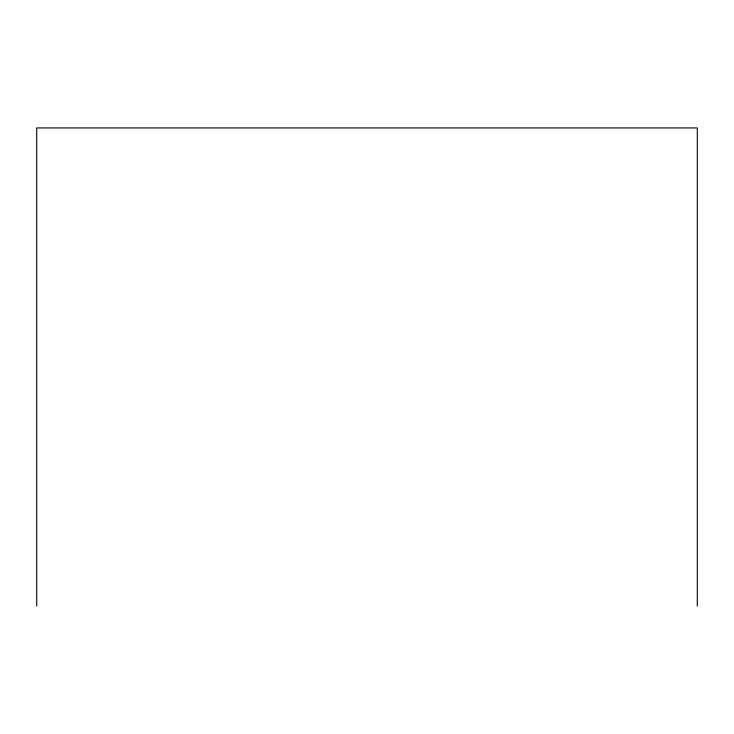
<?xml version="1.0" encoding="UTF-8"?>
<svg xmlns="http://www.w3.org/2000/svg" width="734" height="734" viewBox="0 0 734 734"><rect width="100%" height="100%" fill="white"/><g stroke="black" fill="none" stroke-linecap="round" stroke-linejoin="round"><path stroke-width="1.1" d="M697.3 606.073L697.3 127.927L36.7 127.927L36.7 606.073"/></g></svg>
